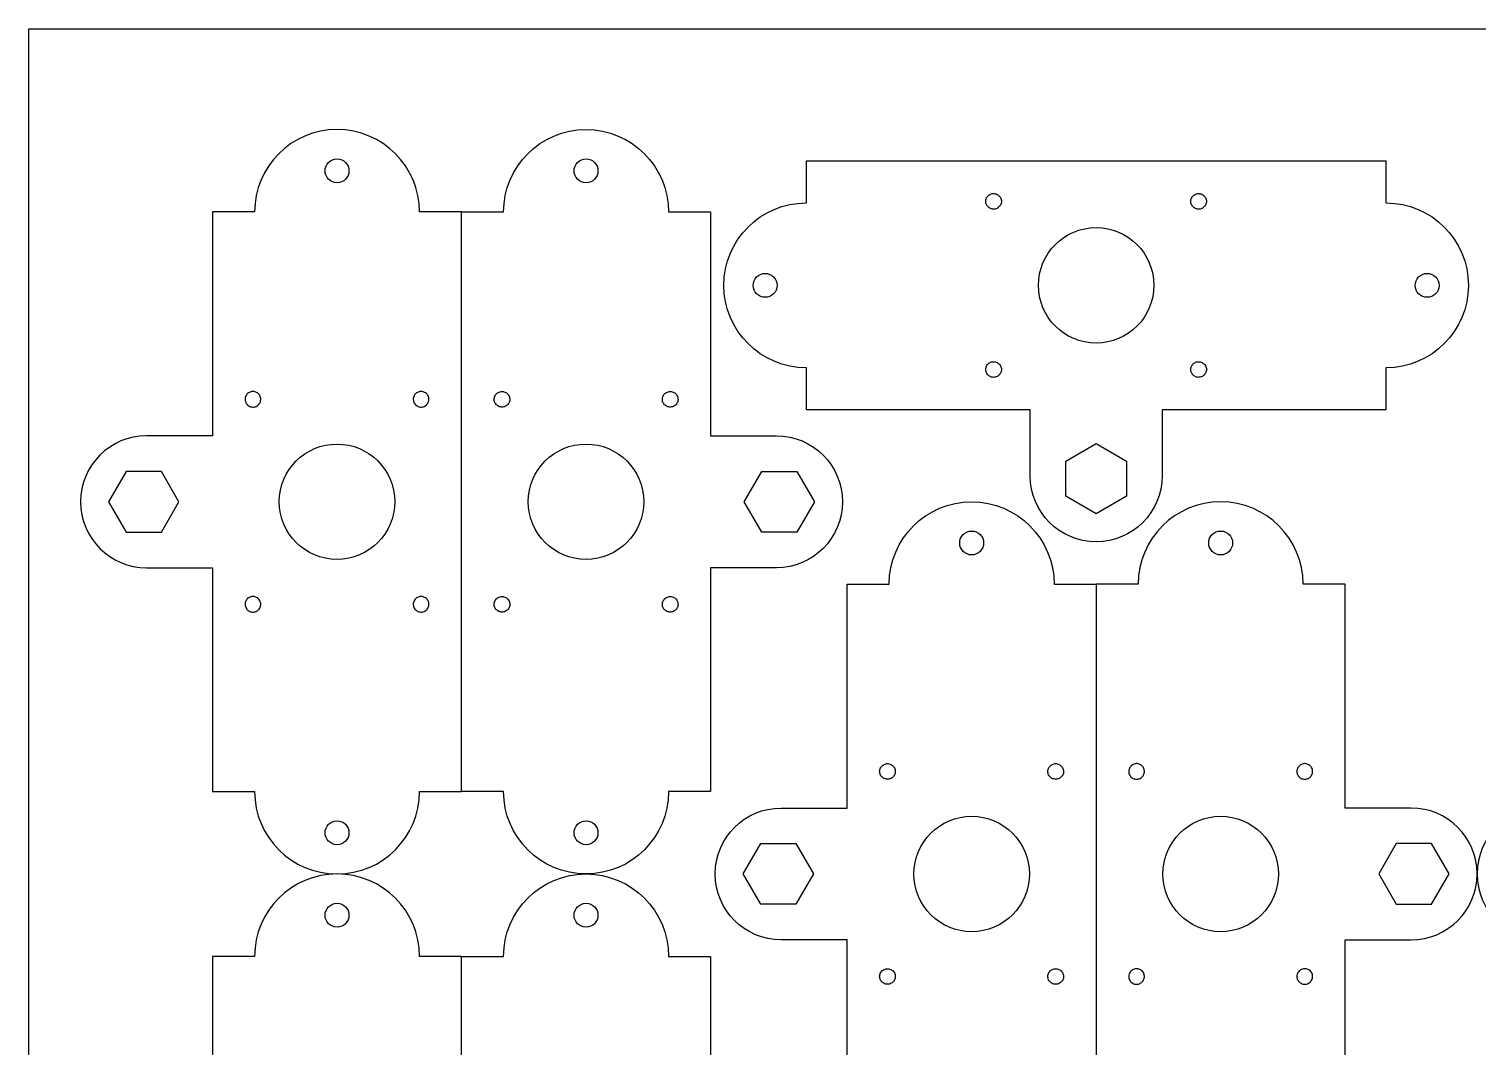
# Model space of a CAD drawing. Header units: millimetres. Extents: x 2733 to 3089, y 1586 to 1832.
# Drawn here: x 2733.3 to 2908.9, y 1709.1 to 1832.5 of the extents above; entities that cross this region are included whole.
import ezdxf

# ---------------------------------------------------------------- set-up
doc = ezdxf.new("R2010")
doc.units = ezdxf.units.MM

msp = doc.modelspace()

# ---------------------------------------------------------------- linework, layer by layer
at = {"color": 244, "true_color": 0x991b1e}
msp.add_lwpolyline([(2733.25, 1585.73), (2733.25, 1832.48), (3089.06, 1832.48), (3089.06, 1585.73)], close=True, dxfattribs=at)
for points in [[(2755.52, 1783.13), (2747.52, 1783.13, 1), (2747.52, 1767.13), (2755.52, 1767.13), (2755.52, 1739.98), (2760.62, 1739.98, 1), (2780.62, 1739.98), (2785.72, 1739.98), (2785.72, 1810.28), (2780.62, 1810.28, 1), (2760.62, 1810.28), (2755.52, 1810.28)], [(2815.92, 1783.13), (2823.92, 1783.13, -1), (2823.92, 1767.13), (2815.92, 1767.13), (2815.92, 1739.98), (2810.82, 1739.98, -1), (2790.82, 1739.98), (2785.72, 1739.98), (2785.72, 1810.28), (2790.82, 1810.28, -1), (2810.82, 1810.28), (2815.92, 1810.28)], [(2870.69, 1786.28), (2870.69, 1778.28, -1), (2854.69, 1778.28), (2854.69, 1786.28), (2827.54, 1786.28), (2827.54, 1791.38, -1), (2827.54, 1811.38), (2827.54, 1816.48), (2897.84, 1816.48), (2897.84, 1811.38, -1), (2897.84, 1791.38), (2897.84, 1786.28)], [(2832.49, 1721.98), (2824.49, 1721.98, -1), (2824.49, 1737.98), (2832.49, 1737.98), (2832.49, 1765.13), (2837.59, 1765.13, -1), (2857.59, 1765.13), (2862.69, 1765.13), (2862.69, 1694.83), (2857.59, 1694.83, -1), (2837.59, 1694.83), (2832.49, 1694.83)], [(2892.89, 1721.98), (2900.89, 1721.98, 1), (2900.89, 1737.98), (2892.89, 1737.98), (2892.89, 1765.13), (2887.79, 1765.13, 1), (2867.79, 1765.13), (2862.69, 1765.13), (2862.69, 1694.83), (2867.79, 1694.83, 1), (2887.79, 1694.83), (2892.89, 1694.83)], [(2755.52, 1692.83), (2747.52, 1692.83, 1), (2747.52, 1676.83), (2755.52, 1676.83), (2755.52, 1649.68), (2760.62, 1649.68, 1), (2780.62, 1649.68), (2785.72, 1649.68), (2785.72, 1719.98), (2780.62, 1719.98, 1), (2760.62, 1719.98), (2755.52, 1719.98)], [(2815.92, 1692.83), (2823.92, 1692.83, -1), (2823.92, 1676.83), (2815.92, 1676.83), (2815.92, 1649.68), (2810.82, 1649.68, -1), (2790.82, 1649.68), (2785.72, 1649.68), (2785.72, 1719.98), (2790.82, 1719.98, -1), (2810.82, 1719.98), (2815.92, 1719.98)]]:
    msp.add_lwpolyline(points, format="xyb", close=True)
at = {"elevation": 3, "flags": 128}
for points in [[(2851.19, 1811.57), (2851.19, 1811.45), (2851.16, 1811.34), (2851.13, 1811.23), (2851.08, 1811.12), (2851.02, 1811.03), (2850.95, 1810.93), (2850.86, 1810.85), (2850.77, 1810.78), (2850.67, 1810.72), (2850.56, 1810.67), (2850.45, 1810.64), (2850.34, 1810.63), (2850.22, 1810.62), (2850.11, 1810.63), (2849.99, 1810.66), (2849.88, 1810.7), (2849.78, 1810.75), (2849.68, 1810.81), (2849.59, 1810.89), (2849.52, 1810.97), (2849.45, 1811.07), (2849.39, 1811.17), (2849.35, 1811.28), (2849.32, 1811.39), (2849.31, 1811.51), (2849.31, 1811.63), (2849.32, 1811.75), (2849.35, 1811.86), (2849.39, 1811.97), (2849.45, 1812.07), (2849.52, 1812.17), (2849.59, 1812.25), (2849.68, 1812.33), (2849.78, 1812.39), (2849.88, 1812.45), (2849.99, 1812.49), (2850.11, 1812.51), (2850.22, 1812.52), (2850.34, 1812.51), (2850.45, 1812.5), (2850.56, 1812.47), (2850.67, 1812.42), (2850.77, 1812.36), (2850.86, 1812.29), (2850.95, 1812.21), (2851.02, 1812.12), (2851.08, 1812.02), (2851.13, 1811.91), (2851.16, 1811.8), (2851.19, 1811.69), (2851.19, 1811.57)], [(2876.06, 1811.57), (2876.06, 1811.45), (2876.03, 1811.34), (2876, 1811.23), (2875.95, 1811.12), (2875.88, 1811.03), (2875.82, 1810.93), (2875.73, 1810.85), (2875.64, 1810.78), (2875.54, 1810.72), (2875.43, 1810.67), (2875.32, 1810.64), (2875.2, 1810.63), (2875.09, 1810.62), (2874.98, 1810.63), (2874.86, 1810.66), (2874.75, 1810.7), (2874.65, 1810.75), (2874.55, 1810.81), (2874.46, 1810.89), (2874.38, 1810.97), (2874.32, 1811.07), (2874.26, 1811.17), (2874.22, 1811.28), (2874.19, 1811.39), (2874.17, 1811.51), (2874.17, 1811.63), (2874.19, 1811.75), (2874.22, 1811.86), (2874.26, 1811.97), (2874.32, 1812.07), (2874.38, 1812.17), (2874.46, 1812.25), (2874.55, 1812.33), (2874.65, 1812.39), (2874.75, 1812.45), (2874.86, 1812.49), (2874.98, 1812.51), (2875.09, 1812.52), (2875.2, 1812.51), (2875.32, 1812.5), (2875.43, 1812.47), (2875.54, 1812.42), (2875.64, 1812.36), (2875.73, 1812.29), (2875.82, 1812.21), (2875.88, 1812.12), (2875.95, 1812.02), (2876, 1811.91), (2876.03, 1811.8), (2876.06, 1811.69), (2876.06, 1811.57)], [(2876.06, 1811.57), (2876.06, 1811.45), (2876.03, 1811.34), (2876, 1811.23), (2875.95, 1811.12), (2875.88, 1811.03), (2875.82, 1810.93), (2875.73, 1810.85), (2875.64, 1810.78), (2875.54, 1810.72), (2875.43, 1810.67), (2875.32, 1810.64), (2875.2, 1810.63), (2875.09, 1810.62), (2874.98, 1810.63), (2874.86, 1810.66), (2874.75, 1810.7), (2874.65, 1810.75), (2874.55, 1810.81), (2874.46, 1810.89), (2874.38, 1810.97), (2874.32, 1811.07), (2874.26, 1811.17), (2874.22, 1811.28), (2874.19, 1811.39), (2874.17, 1811.51), (2874.17, 1811.63), (2874.19, 1811.75), (2874.22, 1811.86), (2874.26, 1811.97), (2874.32, 1812.07), (2874.38, 1812.17), (2874.46, 1812.25), (2874.55, 1812.33), (2874.65, 1812.39), (2874.75, 1812.45), (2874.86, 1812.49), (2874.98, 1812.51), (2875.09, 1812.52), (2875.2, 1812.51), (2875.32, 1812.5), (2875.43, 1812.47), (2875.54, 1812.42), (2875.64, 1812.36), (2875.73, 1812.29), (2875.82, 1812.21), (2875.88, 1812.12), (2875.95, 1812.02), (2876, 1811.91), (2876.03, 1811.8), (2876.06, 1811.69), (2876.06, 1811.57)], [(2851.19, 1791.17), (2851.19, 1791.05), (2851.16, 1790.94), (2851.13, 1790.83), (2851.08, 1790.72), (2851.02, 1790.63), (2850.95, 1790.53), (2850.86, 1790.45), (2850.77, 1790.38), (2850.67, 1790.32), (2850.56, 1790.27), (2850.45, 1790.24), (2850.34, 1790.23), (2850.22, 1790.22), (2850.11, 1790.23), (2849.99, 1790.26), (2849.88, 1790.3), (2849.78, 1790.35), (2849.68, 1790.41), (2849.59, 1790.49), (2849.52, 1790.57), (2849.45, 1790.67), (2849.39, 1790.77), (2849.35, 1790.88), (2849.32, 1790.99), (2849.31, 1791.11), (2849.31, 1791.23), (2849.32, 1791.35), (2849.35, 1791.46), (2849.39, 1791.57), (2849.45, 1791.67), (2849.52, 1791.77), (2849.59, 1791.85), (2849.68, 1791.93), (2849.78, 1791.99), (2849.88, 1792.05), (2849.99, 1792.09), (2850.11, 1792.11), (2850.22, 1792.12), (2850.34, 1792.11), (2850.45, 1792.1), (2850.56, 1792.07), (2850.67, 1792.02), (2850.77, 1791.96), (2850.86, 1791.89), (2850.95, 1791.81), (2851.02, 1791.72), (2851.08, 1791.62), (2851.13, 1791.51), (2851.16, 1791.4), (2851.19, 1791.29), (2851.19, 1791.17)], [(2876.06, 1791.17), (2876.06, 1791.05), (2876.03, 1790.94), (2876, 1790.83), (2875.95, 1790.72), (2875.88, 1790.63), (2875.82, 1790.53), (2875.73, 1790.45), (2875.64, 1790.38), (2875.54, 1790.32), (2875.43, 1790.27), (2875.32, 1790.24), (2875.2, 1790.23), (2875.09, 1790.22), (2874.98, 1790.23), (2874.86, 1790.26), (2874.75, 1790.3), (2874.65, 1790.35), (2874.55, 1790.41), (2874.46, 1790.49), (2874.38, 1790.57), (2874.32, 1790.67), (2874.26, 1790.77), (2874.22, 1790.88), (2874.19, 1790.99), (2874.17, 1791.11), (2874.17, 1791.23), (2874.19, 1791.35), (2874.22, 1791.46), (2874.26, 1791.57), (2874.32, 1791.67), (2874.38, 1791.77), (2874.46, 1791.85), (2874.55, 1791.93), (2874.65, 1791.99), (2874.75, 1792.05), (2874.86, 1792.09), (2874.98, 1792.11), (2875.09, 1792.12), (2875.2, 1792.11), (2875.32, 1792.1), (2875.43, 1792.07), (2875.54, 1792.02), (2875.64, 1791.96), (2875.73, 1791.89), (2875.82, 1791.81), (2875.88, 1791.72), (2875.95, 1791.62), (2876, 1791.51), (2876.03, 1791.4), (2876.06, 1791.29), (2876.06, 1791.17)], [(2760.42, 1788.5), (2760.3, 1788.5), (2760.18, 1788.47), (2760.07, 1788.44), (2759.97, 1788.39), (2759.87, 1788.33), (2759.77, 1788.26), (2759.69, 1788.17), (2759.63, 1788.08), (2759.57, 1787.98), (2759.52, 1787.87), (2759.49, 1787.76), (2759.47, 1787.64), (2759.47, 1787.53), (2759.48, 1787.42), (2759.5, 1787.3), (2759.54, 1787.19), (2759.59, 1787.09), (2759.66, 1786.99), (2759.73, 1786.9), (2759.82, 1786.83), (2759.92, 1786.76), (2760.02, 1786.7), (2760.13, 1786.66), (2760.24, 1786.63), (2760.36, 1786.62), (2760.47, 1786.62), (2760.59, 1786.63), (2760.71, 1786.66), (2760.81, 1786.7), (2760.92, 1786.76), (2761.01, 1786.83), (2761.1, 1786.9), (2761.17, 1786.99), (2761.24, 1787.09), (2761.29, 1787.19), (2761.33, 1787.3), (2761.35, 1787.42), (2761.36, 1787.53), (2761.36, 1787.64), (2761.34, 1787.76), (2761.31, 1787.87), (2761.26, 1787.98), (2761.21, 1788.08), (2761.14, 1788.17), (2761.06, 1788.26), (2760.96, 1788.33), (2760.86, 1788.39), (2760.76, 1788.44), (2760.65, 1788.47), (2760.53, 1788.5), (2760.42, 1788.5)], [(2780.82, 1788.5), (2780.7, 1788.5), (2780.58, 1788.47), (2780.47, 1788.44), (2780.37, 1788.39), (2780.27, 1788.33), (2780.17, 1788.26), (2780.09, 1788.17), (2780.03, 1788.08), (2779.97, 1787.98), (2779.92, 1787.87), (2779.89, 1787.76), (2779.87, 1787.64), (2779.87, 1787.53), (2779.88, 1787.42), (2779.9, 1787.3), (2779.94, 1787.19), (2779.99, 1787.09), (2780.06, 1786.99), (2780.13, 1786.9), (2780.22, 1786.83), (2780.32, 1786.76), (2780.42, 1786.7), (2780.53, 1786.66), (2780.64, 1786.63), (2780.76, 1786.62), (2780.87, 1786.62), (2780.99, 1786.63), (2781.11, 1786.66), (2781.21, 1786.7), (2781.32, 1786.76), (2781.41, 1786.83), (2781.5, 1786.9), (2781.57, 1786.99), (2781.64, 1787.09), (2781.69, 1787.19), (2781.73, 1787.3), (2781.75, 1787.42), (2781.76, 1787.53), (2781.76, 1787.64), (2781.74, 1787.76), (2781.71, 1787.87), (2781.66, 1787.98), (2781.61, 1788.08), (2781.54, 1788.17), (2781.46, 1788.26), (2781.36, 1788.33), (2781.26, 1788.39), (2781.16, 1788.44), (2781.05, 1788.47), (2780.93, 1788.5), (2780.82, 1788.5)], [(2780.82, 1788.5), (2780.7, 1788.5), (2780.58, 1788.47), (2780.47, 1788.44), (2780.37, 1788.39), (2780.27, 1788.33), (2780.17, 1788.26), (2780.09, 1788.17), (2780.03, 1788.08), (2779.97, 1787.98), (2779.92, 1787.87), (2779.89, 1787.76), (2779.87, 1787.64), (2779.87, 1787.53), (2779.88, 1787.42), (2779.9, 1787.3), (2779.94, 1787.19), (2779.99, 1787.09), (2780.06, 1786.99), (2780.13, 1786.9), (2780.22, 1786.83), (2780.32, 1786.76), (2780.42, 1786.7), (2780.53, 1786.66), (2780.64, 1786.63), (2780.76, 1786.62), (2780.87, 1786.62), (2780.99, 1786.63), (2781.11, 1786.66), (2781.21, 1786.7), (2781.32, 1786.76), (2781.41, 1786.83), (2781.5, 1786.9), (2781.57, 1786.99), (2781.64, 1787.09), (2781.69, 1787.19), (2781.73, 1787.3), (2781.75, 1787.42), (2781.76, 1787.53), (2781.76, 1787.64), (2781.74, 1787.76), (2781.71, 1787.87), (2781.66, 1787.98), (2781.61, 1788.08), (2781.54, 1788.17), (2781.46, 1788.26), (2781.36, 1788.33), (2781.26, 1788.39), (2781.16, 1788.44), (2781.05, 1788.47), (2780.93, 1788.5), (2780.82, 1788.5)], [(2790.63, 1788.5), (2790.75, 1788.5), (2790.86, 1788.47), (2790.97, 1788.44), (2791.08, 1788.39), (2791.17, 1788.33), (2791.27, 1788.26), (2791.35, 1788.17), (2791.42, 1788.08), (2791.47, 1787.98), (2791.52, 1787.87), (2791.55, 1787.76), (2791.57, 1787.64), (2791.58, 1787.53), (2791.56, 1787.42), (2791.54, 1787.3), (2791.5, 1787.19), (2791.45, 1787.09), (2791.38, 1786.99), (2791.31, 1786.9), (2791.22, 1786.83), (2791.13, 1786.76), (2791.02, 1786.7), (2790.92, 1786.66), (2790.8, 1786.63), (2790.68, 1786.62), (2790.57, 1786.62), (2790.45, 1786.63), (2790.34, 1786.66), (2790.23, 1786.7), (2790.13, 1786.76), (2790.03, 1786.83), (2789.94, 1786.9), (2789.87, 1786.99), (2789.8, 1787.09), (2789.75, 1787.19), (2789.71, 1787.3), (2789.69, 1787.42), (2789.68, 1787.53), (2789.68, 1787.64), (2789.7, 1787.76), (2789.73, 1787.87), (2789.78, 1787.98), (2789.84, 1788.08), (2789.9, 1788.17), (2789.98, 1788.26), (2790.08, 1788.33), (2790.18, 1788.39), (2790.29, 1788.44), (2790.39, 1788.47), (2790.51, 1788.5), (2790.63, 1788.5)], [(2790.63, 1788.5), (2790.75, 1788.5), (2790.86, 1788.47), (2790.97, 1788.44), (2791.08, 1788.39), (2791.17, 1788.33), (2791.27, 1788.26), (2791.35, 1788.17), (2791.42, 1788.08), (2791.47, 1787.98), (2791.52, 1787.87), (2791.55, 1787.76), (2791.57, 1787.64), (2791.58, 1787.53), (2791.56, 1787.42), (2791.54, 1787.3), (2791.5, 1787.19), (2791.45, 1787.09), (2791.38, 1786.99), (2791.31, 1786.9), (2791.22, 1786.83), (2791.13, 1786.76), (2791.02, 1786.7), (2790.92, 1786.66), (2790.8, 1786.63), (2790.68, 1786.62), (2790.57, 1786.62), (2790.45, 1786.63), (2790.34, 1786.66), (2790.23, 1786.7), (2790.13, 1786.76), (2790.03, 1786.83), (2789.94, 1786.9), (2789.87, 1786.99), (2789.8, 1787.09), (2789.75, 1787.19), (2789.71, 1787.3), (2789.69, 1787.42), (2789.68, 1787.53), (2789.68, 1787.64), (2789.7, 1787.76), (2789.73, 1787.87), (2789.78, 1787.98), (2789.84, 1788.08), (2789.9, 1788.17), (2789.98, 1788.26), (2790.08, 1788.33), (2790.18, 1788.39), (2790.29, 1788.44), (2790.39, 1788.47), (2790.51, 1788.5), (2790.63, 1788.5)], [(2811.03, 1788.5), (2811.15, 1788.5), (2811.26, 1788.47), (2811.37, 1788.44), (2811.48, 1788.39), (2811.57, 1788.33), (2811.67, 1788.26), (2811.75, 1788.17), (2811.82, 1788.08), (2811.87, 1787.98), (2811.92, 1787.87), (2811.95, 1787.76), (2811.97, 1787.64), (2811.98, 1787.53), (2811.96, 1787.42), (2811.94, 1787.3), (2811.9, 1787.19), (2811.85, 1787.09), (2811.78, 1786.99), (2811.71, 1786.9), (2811.62, 1786.83), (2811.53, 1786.76), (2811.42, 1786.7), (2811.32, 1786.66), (2811.2, 1786.63), (2811.08, 1786.62), (2810.97, 1786.62), (2810.85, 1786.63), (2810.74, 1786.66), (2810.63, 1786.7), (2810.53, 1786.76), (2810.43, 1786.83), (2810.34, 1786.9), (2810.27, 1786.99), (2810.2, 1787.09), (2810.15, 1787.19), (2810.11, 1787.3), (2810.09, 1787.42), (2810.08, 1787.53), (2810.08, 1787.64), (2810.1, 1787.76), (2810.13, 1787.87), (2810.18, 1787.98), (2810.24, 1788.08), (2810.3, 1788.17), (2810.38, 1788.26), (2810.48, 1788.33), (2810.58, 1788.39), (2810.69, 1788.44), (2810.79, 1788.47), (2810.91, 1788.5), (2811.03, 1788.5)], [(2862.68, 1773.68), (2859, 1775.81), (2859, 1780.07), (2862.68, 1782.2), (2866.37, 1780.07), (2866.37, 1775.81), (2862.68, 1773.68)], [(2742.92, 1775.12), (2745.05, 1771.44), (2749.32, 1771.44), (2751.44, 1775.12), (2749.32, 1778.81), (2745.05, 1778.81), (2742.92, 1775.12)], [(2828.52, 1775.12), (2826.39, 1771.44), (2822.13, 1771.44), (2820, 1775.12), (2822.13, 1778.81), (2826.39, 1778.81), (2828.52, 1775.12)], [(2760.42, 1763.63), (2760.3, 1763.63), (2760.18, 1763.61), (2760.07, 1763.57), (2759.97, 1763.52), (2759.87, 1763.46), (2759.77, 1763.39), (2759.69, 1763.31), (2759.63, 1763.21), (2759.57, 1763.11), (2759.52, 1763), (2759.49, 1762.9), (2759.47, 1762.78), (2759.47, 1762.66), (2759.48, 1762.55), (2759.5, 1762.44), (2759.54, 1762.32), (2759.59, 1762.22), (2759.66, 1762.12), (2759.73, 1762.03), (2759.82, 1761.96), (2759.92, 1761.89), (2760.02, 1761.83), (2760.13, 1761.79), (2760.24, 1761.76), (2760.36, 1761.75), (2760.47, 1761.75), (2760.59, 1761.76), (2760.71, 1761.79), (2760.81, 1761.83), (2760.92, 1761.89), (2761.01, 1761.96), (2761.1, 1762.03), (2761.17, 1762.12), (2761.24, 1762.22), (2761.29, 1762.32), (2761.33, 1762.44), (2761.35, 1762.55), (2761.36, 1762.66), (2761.36, 1762.78), (2761.34, 1762.9), (2761.31, 1763), (2761.26, 1763.11), (2761.21, 1763.21), (2761.14, 1763.31), (2761.06, 1763.39), (2760.96, 1763.46), (2760.86, 1763.52), (2760.76, 1763.57), (2760.65, 1763.61), (2760.53, 1763.63), (2760.42, 1763.63)], [(2780.82, 1763.63), (2780.7, 1763.63), (2780.58, 1763.61), (2780.47, 1763.57), (2780.37, 1763.52), (2780.27, 1763.46), (2780.17, 1763.39), (2780.09, 1763.31), (2780.03, 1763.21), (2779.97, 1763.11), (2779.92, 1763), (2779.89, 1762.9), (2779.87, 1762.78), (2779.87, 1762.66), (2779.88, 1762.55), (2779.9, 1762.44), (2779.94, 1762.32), (2779.99, 1762.22), (2780.06, 1762.12), (2780.13, 1762.03), (2780.22, 1761.96), (2780.32, 1761.89), (2780.42, 1761.83), (2780.53, 1761.79), (2780.64, 1761.76), (2780.76, 1761.75), (2780.87, 1761.75), (2780.99, 1761.76), (2781.11, 1761.79), (2781.21, 1761.83), (2781.32, 1761.89), (2781.41, 1761.96), (2781.5, 1762.03), (2781.57, 1762.12), (2781.64, 1762.22), (2781.69, 1762.32), (2781.73, 1762.44), (2781.75, 1762.55), (2781.76, 1762.66), (2781.76, 1762.78), (2781.74, 1762.9), (2781.71, 1763), (2781.66, 1763.11), (2781.61, 1763.21), (2781.54, 1763.31), (2781.46, 1763.39), (2781.36, 1763.46), (2781.26, 1763.52), (2781.16, 1763.57), (2781.05, 1763.61), (2780.93, 1763.63), (2780.82, 1763.63)], [(2790.63, 1763.63), (2790.75, 1763.63), (2790.86, 1763.61), (2790.97, 1763.57), (2791.08, 1763.52), (2791.17, 1763.46), (2791.27, 1763.39), (2791.35, 1763.31), (2791.42, 1763.21), (2791.47, 1763.11), (2791.52, 1763), (2791.55, 1762.9), (2791.57, 1762.78), (2791.58, 1762.66), (2791.56, 1762.55), (2791.54, 1762.44), (2791.5, 1762.32), (2791.45, 1762.22), (2791.38, 1762.12), (2791.31, 1762.03), (2791.22, 1761.96), (2791.13, 1761.89), (2791.02, 1761.83), (2790.92, 1761.79), (2790.8, 1761.76), (2790.68, 1761.75), (2790.57, 1761.75), (2790.45, 1761.76), (2790.34, 1761.79), (2790.23, 1761.83), (2790.13, 1761.89), (2790.03, 1761.96), (2789.94, 1762.03), (2789.87, 1762.12), (2789.8, 1762.22), (2789.75, 1762.32), (2789.71, 1762.44), (2789.69, 1762.55), (2789.68, 1762.66), (2789.68, 1762.78), (2789.7, 1762.9), (2789.73, 1763), (2789.78, 1763.11), (2789.84, 1763.21), (2789.9, 1763.31), (2789.98, 1763.39), (2790.08, 1763.46), (2790.18, 1763.52), (2790.29, 1763.57), (2790.39, 1763.61), (2790.51, 1763.63), (2790.63, 1763.63)], [(2811.03, 1763.63), (2811.15, 1763.63), (2811.26, 1763.61), (2811.37, 1763.57), (2811.48, 1763.52), (2811.57, 1763.46), (2811.67, 1763.39), (2811.75, 1763.31), (2811.82, 1763.21), (2811.87, 1763.11), (2811.92, 1763), (2811.95, 1762.9), (2811.97, 1762.78), (2811.98, 1762.66), (2811.96, 1762.55), (2811.94, 1762.44), (2811.9, 1762.32), (2811.85, 1762.22), (2811.78, 1762.12), (2811.71, 1762.03), (2811.62, 1761.96), (2811.53, 1761.89), (2811.42, 1761.83), (2811.32, 1761.79), (2811.2, 1761.76), (2811.08, 1761.75), (2810.97, 1761.75), (2810.85, 1761.76), (2810.74, 1761.79), (2810.63, 1761.83), (2810.53, 1761.89), (2810.43, 1761.96), (2810.34, 1762.03), (2810.27, 1762.12), (2810.2, 1762.22), (2810.15, 1762.32), (2810.11, 1762.44), (2810.09, 1762.55), (2810.08, 1762.66), (2810.08, 1762.78), (2810.1, 1762.9), (2810.13, 1763), (2810.18, 1763.11), (2810.24, 1763.21), (2810.3, 1763.31), (2810.38, 1763.39), (2810.48, 1763.46), (2810.58, 1763.52), (2810.69, 1763.57), (2810.79, 1763.61), (2810.91, 1763.63), (2811.03, 1763.63)], [(2837.38, 1741.47), (2837.26, 1741.48), (2837.15, 1741.5), (2837.04, 1741.53), (2836.93, 1741.58), (2836.84, 1741.65), (2836.74, 1741.72), (2836.66, 1741.8), (2836.59, 1741.89), (2836.53, 1741.99), (2836.48, 1742.1), (2836.45, 1742.21), (2836.44, 1742.33), (2836.43, 1742.44), (2836.44, 1742.56), (2836.47, 1742.67), (2836.51, 1742.78), (2836.56, 1742.89), (2836.63, 1742.98), (2836.7, 1743.07), (2836.78, 1743.15), (2836.88, 1743.22), (2836.98, 1743.27), (2837.09, 1743.31), (2837.2, 1743.34), (2837.32, 1743.36), (2837.44, 1743.36), (2837.56, 1743.34), (2837.67, 1743.31), (2837.78, 1743.27), (2837.88, 1743.22), (2837.98, 1743.15), (2838.06, 1743.07), (2838.14, 1742.98), (2838.21, 1742.89), (2838.26, 1742.78), (2838.3, 1742.67), (2838.32, 1742.56), (2838.33, 1742.44), (2838.32, 1742.33), (2838.31, 1742.21), (2838.28, 1742.1), (2838.23, 1741.99), (2838.17, 1741.89), (2838.1, 1741.8), (2838.02, 1741.72), (2837.93, 1741.65), (2837.83, 1741.58), (2837.72, 1741.53), (2837.61, 1741.5), (2837.5, 1741.48), (2837.38, 1741.47)], [(2857.78, 1741.47), (2857.66, 1741.48), (2857.55, 1741.5), (2857.44, 1741.53), (2857.33, 1741.58), (2857.24, 1741.65), (2857.14, 1741.72), (2857.06, 1741.8), (2856.99, 1741.89), (2856.93, 1741.99), (2856.88, 1742.1), (2856.85, 1742.21), (2856.84, 1742.33), (2856.83, 1742.44), (2856.84, 1742.56), (2856.87, 1742.67), (2856.91, 1742.78), (2856.96, 1742.89), (2857.03, 1742.98), (2857.1, 1743.07), (2857.18, 1743.15), (2857.28, 1743.22), (2857.38, 1743.27), (2857.49, 1743.31), (2857.6, 1743.34), (2857.72, 1743.36), (2857.84, 1743.36), (2857.96, 1743.34), (2858.07, 1743.31), (2858.18, 1743.27), (2858.28, 1743.22), (2858.38, 1743.15), (2858.46, 1743.07), (2858.54, 1742.98), (2858.61, 1742.89), (2858.66, 1742.78), (2858.7, 1742.67), (2858.72, 1742.56), (2858.73, 1742.44), (2858.72, 1742.33), (2858.71, 1742.21), (2858.68, 1742.1), (2858.63, 1741.99), (2858.57, 1741.89), (2858.5, 1741.8), (2858.42, 1741.72), (2858.33, 1741.65), (2858.23, 1741.58), (2858.12, 1741.53), (2858.01, 1741.5), (2857.9, 1741.48), (2857.78, 1741.47)], [(2867.59, 1741.47), (2867.71, 1741.48), (2867.82, 1741.5), (2867.93, 1741.53), (2868.04, 1741.58), (2868.14, 1741.65), (2868.23, 1741.72), (2868.31, 1741.8), (2868.38, 1741.89), (2868.44, 1741.99), (2868.49, 1742.1), (2868.52, 1742.21), (2868.54, 1742.33), (2868.54, 1742.44), (2868.53, 1742.56), (2868.51, 1742.67), (2868.47, 1742.78), (2868.42, 1742.89), (2868.35, 1742.98), (2868.27, 1743.07), (2868.19, 1743.15), (2868.09, 1743.22), (2867.99, 1743.27), (2867.88, 1743.31), (2867.77, 1743.34), (2867.65, 1743.36), (2867.54, 1743.36), (2867.42, 1743.34), (2867.3, 1743.31), (2867.19, 1743.27), (2867.09, 1743.22), (2867, 1743.15), (2866.91, 1743.07), (2866.84, 1742.98), (2866.77, 1742.89), (2866.72, 1742.78), (2866.68, 1742.67), (2866.65, 1742.56), (2866.64, 1742.44), (2866.65, 1742.33), (2866.67, 1742.21), (2866.69, 1742.1), (2866.74, 1741.99), (2866.8, 1741.89), (2866.87, 1741.8), (2866.95, 1741.72), (2867.05, 1741.65), (2867.14, 1741.58), (2867.25, 1741.53), (2867.36, 1741.5), (2867.47, 1741.48), (2867.59, 1741.47)], [(2887.99, 1741.47), (2888.11, 1741.48), (2888.22, 1741.5), (2888.33, 1741.53), (2888.44, 1741.58), (2888.54, 1741.65), (2888.63, 1741.72), (2888.71, 1741.8), (2888.78, 1741.89), (2888.84, 1741.99), (2888.89, 1742.1), (2888.92, 1742.21), (2888.94, 1742.33), (2888.94, 1742.44), (2888.93, 1742.56), (2888.91, 1742.67), (2888.87, 1742.78), (2888.82, 1742.89), (2888.75, 1742.98), (2888.67, 1743.07), (2888.59, 1743.15), (2888.49, 1743.22), (2888.39, 1743.27), (2888.28, 1743.31), (2888.17, 1743.34), (2888.05, 1743.36), (2887.94, 1743.36), (2887.82, 1743.34), (2887.7, 1743.31), (2887.59, 1743.27), (2887.49, 1743.22), (2887.4, 1743.15), (2887.31, 1743.07), (2887.24, 1742.98), (2887.17, 1742.89), (2887.12, 1742.78), (2887.08, 1742.67), (2887.05, 1742.56), (2887.04, 1742.44), (2887.05, 1742.33), (2887.07, 1742.21), (2887.09, 1742.1), (2887.15, 1741.99), (2887.2, 1741.89), (2887.27, 1741.8), (2887.35, 1741.72), (2887.45, 1741.65), (2887.54, 1741.58), (2887.65, 1741.53), (2887.76, 1741.5), (2887.87, 1741.48), (2887.99, 1741.47)], [(2819.89, 1729.98), (2822.02, 1733.67), (2826.28, 1733.67), (2828.41, 1729.98), (2826.28, 1726.3), (2822.02, 1726.3), (2819.89, 1729.98)], [(2905.49, 1729.98), (2903.35, 1733.67), (2899.09, 1733.67), (2896.96, 1729.98), (2899.09, 1726.3), (2903.35, 1726.3), (2905.49, 1729.98)], [(2837.38, 1716.6), (2837.26, 1716.61), (2837.15, 1716.63), (2837.04, 1716.67), (2836.93, 1716.72), (2836.84, 1716.78), (2836.74, 1716.85), (2836.66, 1716.93), (2836.59, 1717.02), (2836.53, 1717.13), (2836.48, 1717.23), (2836.45, 1717.34), (2836.44, 1717.46), (2836.43, 1717.58), (2836.44, 1717.69), (2836.47, 1717.8), (2836.51, 1717.92), (2836.56, 1718.02), (2836.63, 1718.12), (2836.7, 1718.21), (2836.78, 1718.28), (2836.88, 1718.35), (2836.98, 1718.41), (2837.09, 1718.45), (2837.2, 1718.47), (2837.32, 1718.49), (2837.44, 1718.49), (2837.56, 1718.47), (2837.67, 1718.45), (2837.78, 1718.41), (2837.88, 1718.35), (2837.98, 1718.28), (2838.06, 1718.21), (2838.14, 1718.12), (2838.21, 1718.02), (2838.26, 1717.92), (2838.3, 1717.8), (2838.32, 1717.69), (2838.33, 1717.58), (2838.32, 1717.46), (2838.31, 1717.34), (2838.28, 1717.23), (2838.23, 1717.13), (2838.17, 1717.02), (2838.1, 1716.93), (2838.02, 1716.85), (2837.93, 1716.78), (2837.83, 1716.72), (2837.72, 1716.67), (2837.61, 1716.63), (2837.5, 1716.61), (2837.38, 1716.6)], [(2857.78, 1716.6), (2857.66, 1716.61), (2857.55, 1716.63), (2857.44, 1716.67), (2857.33, 1716.72), (2857.24, 1716.78), (2857.14, 1716.85), (2857.06, 1716.93), (2856.99, 1717.02), (2856.93, 1717.13), (2856.88, 1717.23), (2856.85, 1717.34), (2856.84, 1717.46), (2856.83, 1717.58), (2856.84, 1717.69), (2856.87, 1717.8), (2856.91, 1717.92), (2856.96, 1718.02), (2857.03, 1718.12), (2857.1, 1718.21), (2857.18, 1718.28), (2857.28, 1718.35), (2857.38, 1718.41), (2857.49, 1718.45), (2857.6, 1718.47), (2857.72, 1718.49), (2857.84, 1718.49), (2857.96, 1718.47), (2858.07, 1718.45), (2858.18, 1718.41), (2858.28, 1718.35), (2858.38, 1718.28), (2858.46, 1718.21), (2858.54, 1718.12), (2858.61, 1718.02), (2858.66, 1717.92), (2858.7, 1717.8), (2858.72, 1717.69), (2858.73, 1717.58), (2858.72, 1717.46), (2858.71, 1717.34), (2858.68, 1717.23), (2858.63, 1717.13), (2858.57, 1717.02), (2858.5, 1716.93), (2858.42, 1716.85), (2858.33, 1716.78), (2858.23, 1716.72), (2858.12, 1716.67), (2858.01, 1716.63), (2857.9, 1716.61), (2857.78, 1716.6)], [(2857.78, 1716.6), (2857.66, 1716.61), (2857.55, 1716.63), (2857.44, 1716.67), (2857.33, 1716.72), (2857.24, 1716.78), (2857.14, 1716.85), (2857.06, 1716.93), (2856.99, 1717.02), (2856.93, 1717.13), (2856.88, 1717.23), (2856.85, 1717.34), (2856.84, 1717.46), (2856.83, 1717.58), (2856.84, 1717.69), (2856.87, 1717.8), (2856.91, 1717.92), (2856.96, 1718.02), (2857.03, 1718.12), (2857.1, 1718.21), (2857.18, 1718.28), (2857.28, 1718.35), (2857.38, 1718.41), (2857.49, 1718.45), (2857.6, 1718.47), (2857.72, 1718.49), (2857.84, 1718.49), (2857.96, 1718.47), (2858.07, 1718.45), (2858.18, 1718.41), (2858.28, 1718.35), (2858.38, 1718.28), (2858.46, 1718.21), (2858.54, 1718.12), (2858.61, 1718.02), (2858.66, 1717.92), (2858.7, 1717.8), (2858.72, 1717.69), (2858.73, 1717.58), (2858.72, 1717.46), (2858.71, 1717.34), (2858.68, 1717.23), (2858.63, 1717.13), (2858.57, 1717.02), (2858.5, 1716.93), (2858.42, 1716.85), (2858.33, 1716.78), (2858.23, 1716.72), (2858.12, 1716.67), (2858.01, 1716.63), (2857.9, 1716.61), (2857.78, 1716.6)], [(2867.59, 1716.6), (2867.71, 1716.61), (2867.82, 1716.63), (2867.93, 1716.67), (2868.04, 1716.72), (2868.14, 1716.78), (2868.23, 1716.85), (2868.31, 1716.93), (2868.38, 1717.02), (2868.44, 1717.13), (2868.49, 1717.23), (2868.52, 1717.34), (2868.54, 1717.46), (2868.54, 1717.58), (2868.53, 1717.69), (2868.51, 1717.8), (2868.47, 1717.92), (2868.42, 1718.02), (2868.35, 1718.12), (2868.27, 1718.21), (2868.19, 1718.28), (2868.09, 1718.35), (2867.99, 1718.41), (2867.88, 1718.45), (2867.77, 1718.47), (2867.65, 1718.49), (2867.54, 1718.49), (2867.42, 1718.47), (2867.3, 1718.45), (2867.19, 1718.41), (2867.09, 1718.35), (2867, 1718.28), (2866.91, 1718.21), (2866.84, 1718.12), (2866.77, 1718.02), (2866.72, 1717.92), (2866.68, 1717.8), (2866.65, 1717.69), (2866.64, 1717.58), (2866.65, 1717.46), (2866.67, 1717.34), (2866.69, 1717.23), (2866.74, 1717.13), (2866.8, 1717.02), (2866.87, 1716.93), (2866.95, 1716.85), (2867.05, 1716.78), (2867.14, 1716.72), (2867.25, 1716.67), (2867.36, 1716.63), (2867.47, 1716.61), (2867.59, 1716.6)], [(2867.59, 1716.6), (2867.71, 1716.61), (2867.82, 1716.63), (2867.93, 1716.67), (2868.04, 1716.72), (2868.14, 1716.78), (2868.23, 1716.85), (2868.31, 1716.93), (2868.38, 1717.02), (2868.44, 1717.13), (2868.49, 1717.23), (2868.52, 1717.34), (2868.54, 1717.46), (2868.54, 1717.58), (2868.53, 1717.69), (2868.51, 1717.8), (2868.47, 1717.92), (2868.42, 1718.02), (2868.35, 1718.12), (2868.27, 1718.21), (2868.19, 1718.28), (2868.09, 1718.35), (2867.99, 1718.41), (2867.88, 1718.45), (2867.77, 1718.47), (2867.65, 1718.49), (2867.54, 1718.49), (2867.42, 1718.47), (2867.3, 1718.45), (2867.19, 1718.41), (2867.09, 1718.35), (2867, 1718.28), (2866.91, 1718.21), (2866.84, 1718.12), (2866.77, 1718.02), (2866.72, 1717.92), (2866.68, 1717.8), (2866.65, 1717.69), (2866.64, 1717.58), (2866.65, 1717.46), (2866.67, 1717.34), (2866.69, 1717.23), (2866.74, 1717.13), (2866.8, 1717.02), (2866.87, 1716.93), (2866.95, 1716.85), (2867.05, 1716.78), (2867.14, 1716.72), (2867.25, 1716.67), (2867.36, 1716.63), (2867.47, 1716.61), (2867.59, 1716.6)], [(2887.99, 1716.6), (2888.11, 1716.61), (2888.22, 1716.63), (2888.33, 1716.67), (2888.44, 1716.72), (2888.54, 1716.78), (2888.63, 1716.85), (2888.71, 1716.93), (2888.78, 1717.02), (2888.84, 1717.13), (2888.89, 1717.23), (2888.92, 1717.34), (2888.94, 1717.46), (2888.94, 1717.58), (2888.93, 1717.69), (2888.91, 1717.8), (2888.87, 1717.92), (2888.82, 1718.02), (2888.75, 1718.12), (2888.67, 1718.21), (2888.59, 1718.28), (2888.49, 1718.35), (2888.39, 1718.41), (2888.28, 1718.45), (2888.17, 1718.47), (2888.05, 1718.49), (2887.94, 1718.49), (2887.82, 1718.47), (2887.7, 1718.45), (2887.59, 1718.41), (2887.49, 1718.35), (2887.4, 1718.28), (2887.31, 1718.21), (2887.24, 1718.12), (2887.17, 1718.02), (2887.12, 1717.92), (2887.08, 1717.8), (2887.05, 1717.69), (2887.04, 1717.58), (2887.05, 1717.46), (2887.07, 1717.34), (2887.09, 1717.23), (2887.15, 1717.13), (2887.2, 1717.02), (2887.27, 1716.93), (2887.35, 1716.85), (2887.45, 1716.78), (2887.54, 1716.72), (2887.65, 1716.67), (2887.76, 1716.63), (2887.87, 1716.61), (2887.99, 1716.6)]]:
    msp.add_lwpolyline(points, close=True, dxfattribs=at)
msp.add_lwpolyline([(2924.89, 1745.48), (2924.89, 1737.98), (2916.89, 1737.98, 1), (2916.89, 1721.98), (2924.89, 1721.98), (2924.89, 1714.48)], format="xyb")
for centre, radius in [((2770.62, 1815.27), 1.45), ((2800.82, 1815.27), 1.45), ((2862.69, 1801.38), 7), ((2822.54, 1801.38), 1.45), ((2902.83, 1801.38), 1.45), ((2770.62, 1775.13), 7), ((2800.82, 1775.13), 7), ((2847.59, 1770.13), 1.45), ((2877.79, 1770.13), 1.45), ((2770.62, 1734.98), 1.45), ((2800.82, 1734.98), 1.45), ((2847.59, 1729.98), 7), ((2877.79, 1729.98), 7), ((2770.62, 1724.97), 1.45), ((2800.82, 1724.97), 1.45)]:
    msp.add_circle(centre, radius)

doc.saveas('drawing.dxf')
